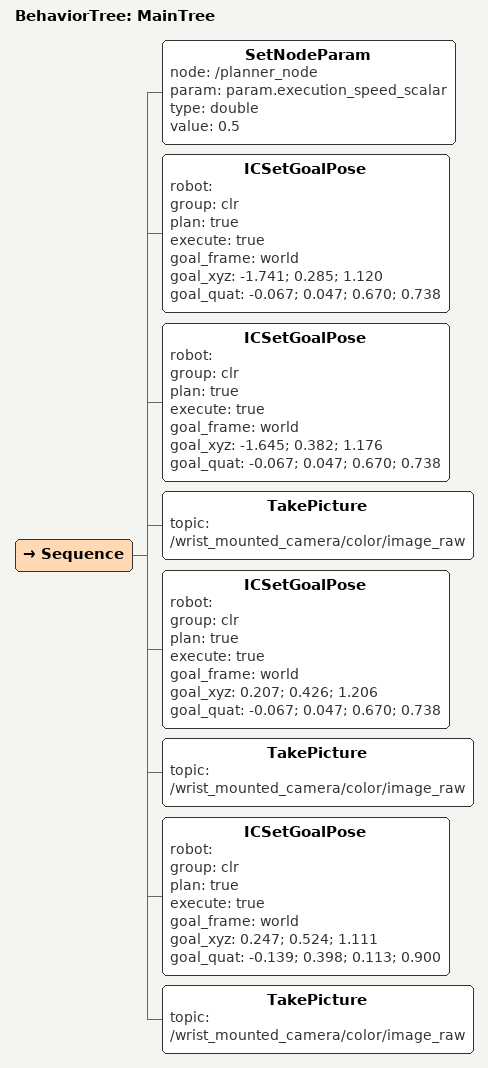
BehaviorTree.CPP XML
<root BTCPP_format="4">

  <BehaviorTree ID="MainTree">

      <Sequence>

        <!-- Set speed -->
        <SetNodeParam node="/planner_node" param="param.execution_speed_scalar" type="double" value="0.5" />

        <!-- Move arm up, away from panel -->
        <ICSetGoalPose robot="" group="clr" plan="true" execute="true" goal_frame="world"
                       goal_xyz="-1.741; 0.285; 1.120" goal_quat="-0.067; 0.047; 0.670; 0.738"  />

        <!-- Go to point 1 to take a picture (trainer door) -->
        <ICSetGoalPose robot="" group="clr" plan="true" execute="true" goal_frame="world"
                       goal_xyz="-1.645; 0.382; 1.176" goal_quat="-0.067; 0.047; 0.670; 0.738"  />

        <TakePicture topic="/wrist_mounted_camera/color/image_raw"/>

        <!-- Go to point 2 to take a picture -->
        <ICSetGoalPose robot="" group="clr" plan="true" execute="true" goal_frame="world"
                       goal_xyz="0.207; 0.426; 1.206" goal_quat="-0.067; 0.047; 0.670; 0.738"  />

        <TakePicture topic="/wrist_mounted_camera/color/image_raw"/>

        <!-- Go to point 3 to take a picture -->
        <ICSetGoalPose robot="" group="clr" plan="true" execute="true" goal_frame="world"
                       goal_xyz="0.247; 0.524; 1.111" goal_quat="-0.139; 0.398; 0.113; 0.900"  />

        <TakePicture topic="/wrist_mounted_camera/color/image_raw"/>

      </Sequence>

  </BehaviorTree>

</root>
